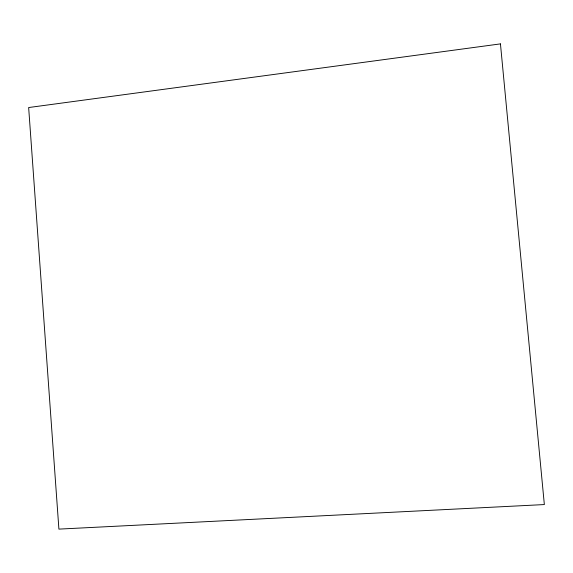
<?xml version="1.0" encoding="UTF-8"?>
<svg xmlns="http://www.w3.org/2000/svg" width="573" height="573" viewBox="0 0 573 573"><rect width="100%" height="100%" fill="white"/><g stroke="black" fill="none" stroke-linecap="round" stroke-linejoin="round"><path stroke-width="0.86" d="M500.451 43.885L28.65 107.538L58.904 529.115L544.35 504.562L500.451 43.885"/></g></svg>
